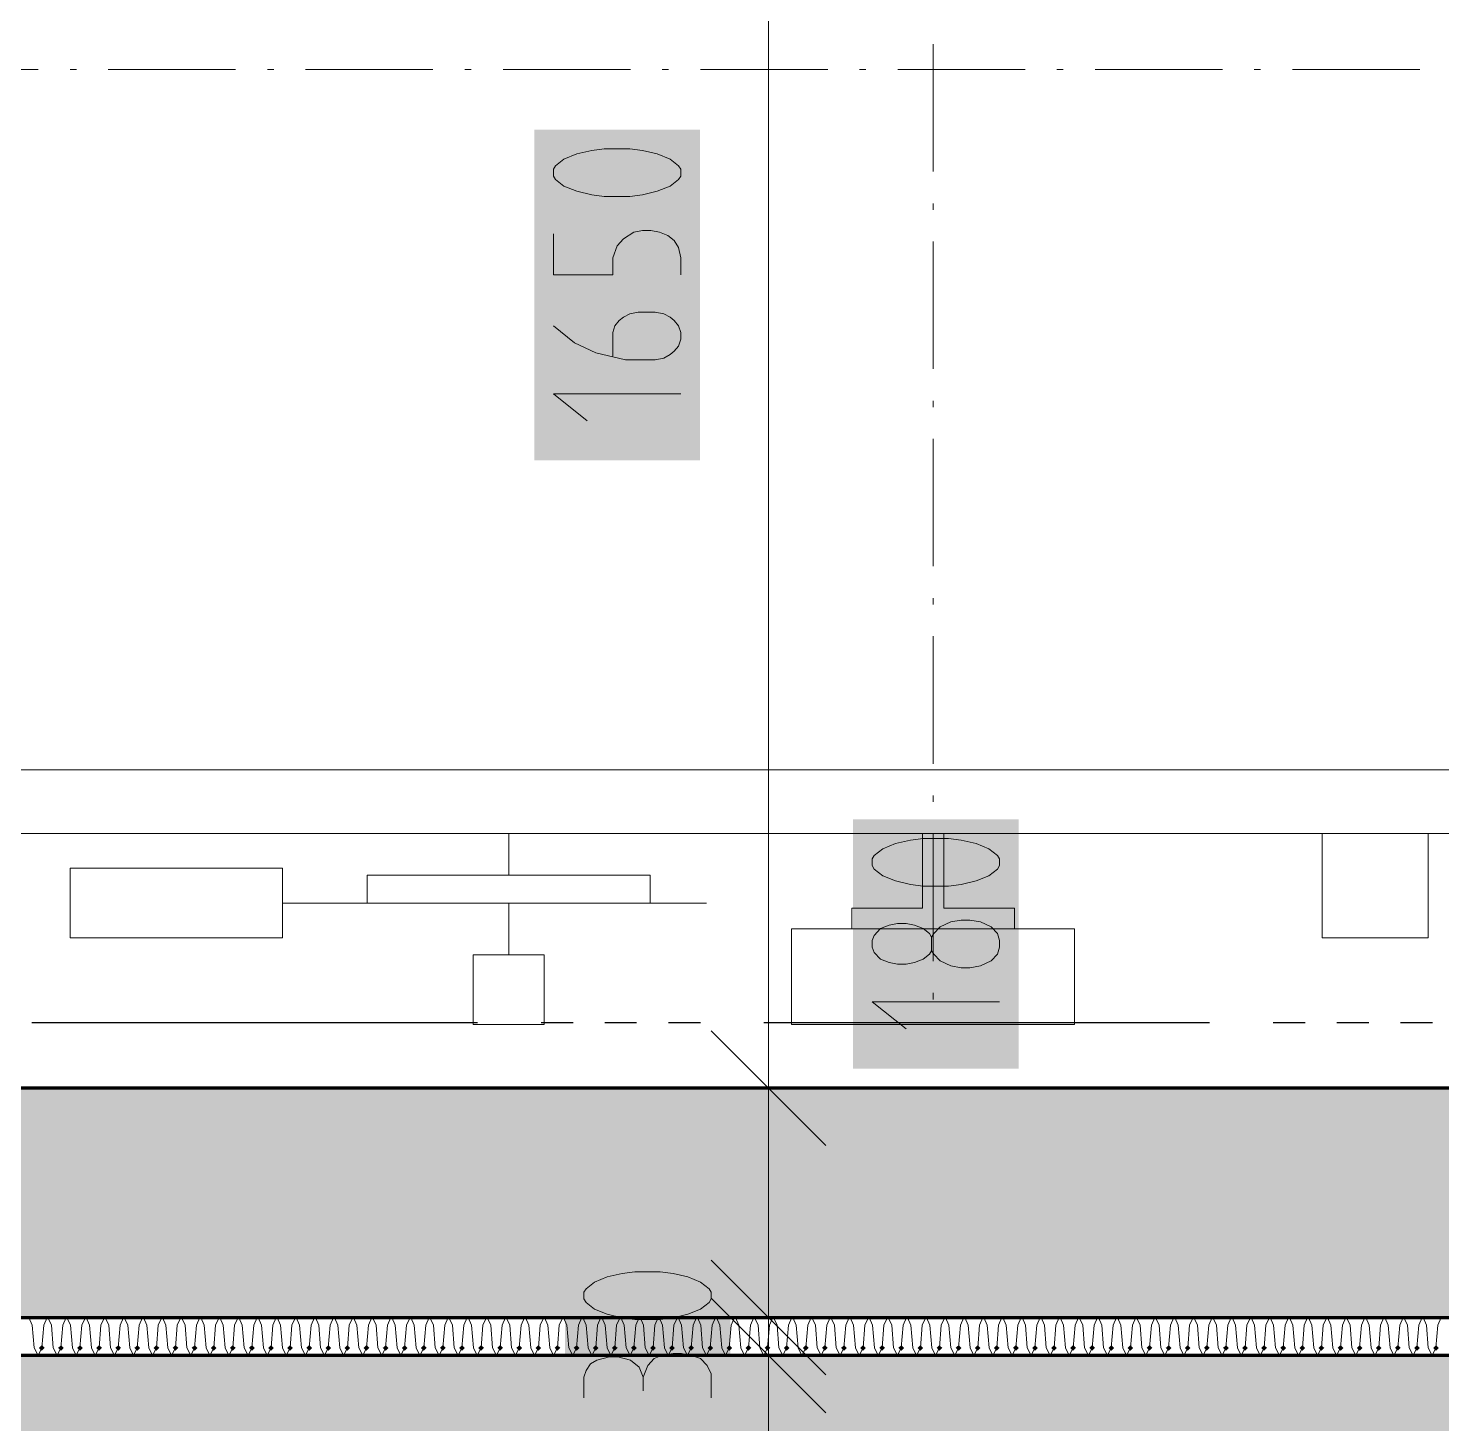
# Model space of a CAD drawing. Header units: millimetres. Extents: x 0 to 594, y 0 to 420.
# Drawn here: x 116.98 to 128.21, y 197.66 to 208.74 of the extents above; entities that cross this region are included whole.
import ezdxf

# ---------------------------------------------------------------- set-up
doc = ezdxf.new("R2010")
doc.units = ezdxf.units.MM
doc.header["$LTSCALE"] = 8
for name, color, linetype in [('PDF_Koty delkove', 7, 'Continuous'), ('PDF_Pozarni useky', 7, 'Continuous'), ('PDF_Steny obvodove nosne', 7, 'Continuous'), ('PDF_Steny sendvic', 7, 'Continuous'), ('PDF_Steny vnitrni', 7, 'Continuous'), ('PDF_Vytah', 7, 'Continuous')]:
    doc.layers.add(name, color=color, linetype=linetype)

msp = doc.modelspace()

# ---------------------------------------------------------------- linework, layer by layer
at = {"layer": 'PDF_Koty delkove', "lineweight": 18}
for points in [[(122.862, 236.01), (122.862, 221.301), (122.862, 221.149), (122.862, 219.127), (122.862, 218.824), (122.862, 217.004), (122.862, 200.323), (122.862, 199.763), (122.862, 198.503), (122.862, 198.2), (122.862, 196.178), (122.862, 192.396), (122.862, 189.556), (122.862, 186.978), (122.862, 183.936), (122.862, 183.782), (122.862, 181.479), (122.862, 178.89), (122.862, 176.731), (122.862, 176.197), (122.862, 173.919), (122.862, 158.52)], [(121.759, 207.78), (121.557, 207.78), (121.457, 207.766), (121.339, 207.739), (121.237, 207.699), (121.17, 207.645), (121.154, 207.618), (121.154, 207.564), (121.17, 207.537), (121.237, 207.483), (121.339, 207.443), (121.457, 207.415), (121.557, 207.402), (121.759, 207.402), (121.86, 207.415), (121.978, 207.443)], [(121.978, 207.443), (122.08, 207.483), (122.147, 207.537), (122.165, 207.564), (122.165, 207.618), (122.147, 207.645), (122.08, 207.699), (121.978, 207.739), (121.86, 207.766), (121.759, 207.78)], [(121.154, 207.105), (121.154, 206.781), (121.625, 206.781), (121.625, 206.916), (121.659, 207.01), (121.71, 207.065), (121.793, 207.118), (121.86, 207.132), (121.928, 207.132), (121.996, 207.118), (122.062, 207.091), (122.113, 207.051), (122.147, 206.997), (122.165, 206.916), (122.165, 206.781)], [(121.625, 206.322), (121.642, 206.376), (121.675, 206.417), (121.71, 206.443), (121.759, 206.47), (121.827, 206.484), (121.961, 206.484), (122.029, 206.47), (122.08, 206.443), (122.113, 206.417), (122.147, 206.376), (122.165, 206.322), (122.165, 206.268), (122.147, 206.214), (122.113, 206.174), (122.08, 206.147), (122.029, 206.119), (121.961, 206.105), (121.726, 206.105), (121.49, 206.16), (121.321, 206.241), (121.154, 206.376)], [(121.625, 206.133), (121.625, 206.322)], [(122.165, 205.836), (121.154, 205.836), (121.422, 205.62)], [(124.156, 201.414), (124.139, 201.388), (124.088, 201.347), (124.021, 201.32), (123.954, 201.307), (123.886, 201.307), (123.819, 201.32), (123.751, 201.347), (123.701, 201.401), (123.685, 201.442), (123.685, 201.495), (123.701, 201.536), (123.751, 201.59), (123.819, 201.617), (123.886, 201.631), (123.954, 201.631), (124.021, 201.617), (124.088, 201.59), (124.139, 201.55), (124.156, 201.523)], [(124.459, 201.657), (124.391, 201.657), (124.308, 201.644), (124.224, 201.604), (124.173, 201.55), (124.156, 201.523), (124.156, 201.414), (124.173, 201.388), (124.224, 201.333), (124.308, 201.293), (124.391, 201.279), (124.459, 201.279), (124.543, 201.293), (124.628, 201.333), (124.679, 201.388), (124.696, 201.442), (124.696, 201.495)], [(124.696, 201.495), (124.679, 201.55), (124.628, 201.604), (124.543, 201.644), (124.459, 201.657)], [(124.696, 201.009), (123.685, 201.009), (123.954, 200.794)], [(123.317, 199.868), (122.407, 200.778)], [(123.62, 200.323), (122.862, 200.323), (122.104, 200.323)], [(123.317, 198.048), (122.407, 198.958)], [(123.317, 197.745), (122.407, 198.655)], [(123.62, 198.503), (122.862, 198.503), (122.104, 198.503)], [(122.373, 198.122), (122.322, 198.176), (122.239, 198.203), (122.171, 198.217), (122.103, 198.217), (122.019, 198.203), (121.952, 198.176), (121.902, 198.122), (121.867, 198.028)], [(123.62, 198.2), (122.862, 198.2), (122.104, 198.2)], [(121.396, 197.866), (121.396, 198.028), (121.413, 198.083), (121.447, 198.136), (121.497, 198.164), (121.598, 198.19), (121.665, 198.19), (121.766, 198.164), (121.834, 198.109), (121.867, 198.028), (121.867, 197.92)], [(122.407, 197.866), (122.407, 198.055), (122.373, 198.122)]]:
    msp.add_lwpolyline(points, dxfattribs=at)
for points in [[(124.29, 202.305), (124.088, 202.305), (123.988, 202.292), (123.87, 202.265), (123.769, 202.224), (123.701, 202.171), (123.685, 202.143), (123.685, 202.09), (123.701, 202.062), (123.769, 202.009), (123.87, 201.968), (123.988, 201.941), (124.088, 201.927), (124.29, 201.927), (124.391, 201.941), (124.51, 201.968), (124.611, 202.009), (124.679, 202.062), (124.696, 202.09), (124.696, 202.143), (124.679, 202.171), (124.611, 202.224), (124.51, 202.265), (124.391, 202.292)], [(122.002, 198.865), (121.8, 198.865), (121.7, 198.851), (121.581, 198.825), (121.48, 198.784), (121.413, 198.731), (121.396, 198.703), (121.396, 198.65), (121.413, 198.622), (121.48, 198.569), (121.581, 198.528), (121.7, 198.501), (121.8, 198.487), (122.002, 198.487), (122.103, 198.501), (122.221, 198.528), (122.322, 198.569), (122.39, 198.622), (122.407, 198.65), (122.407, 198.703), (122.39, 198.731), (122.322, 198.784), (122.221, 198.825), (122.103, 198.851)]]:
    msp.add_lwpolyline(points, close=True, dxfattribs=at)
at = {"layer": 'PDF_Koty delkove', "color": 7, "lineweight": 18, "true_color": 0xffffff, "transparency": 33554559}
for points in [[(122.316, 205.306), (122.316, 207.931), (121.002, 205.306), (121.002, 207.931)], [(124.847, 200.479), (124.847, 202.457), (123.533, 200.479), (123.533, 202.457)], [(122.559, 197.687), (122.559, 199.016), (121.245, 197.687), (121.245, 199.016)]]:
    msp.add_solid(points, dxfattribs=at)
at = {"layer": 'PDF_Pozarni useky', "lineweight": 30}
for points in [[(120.55, 200.842), (117.012, 200.842)], [(121.309, 200.842), (121.056, 200.842)], [(121.814, 200.842), (121.561, 200.842)], [(122.32, 200.842), (122.067, 200.842)], [(126.363, 200.842), (122.825, 200.842)], [(127.122, 200.842), (126.869, 200.842)], [(127.627, 200.842), (127.374, 200.842)], [(128.133, 200.842), (127.88, 200.842)]]:
    msp.add_lwpolyline(points, dxfattribs=at)
at = {"layer": 'PDF_Steny obvodove nosne', "lineweight": 70}
msp.add_lwpolyline([(132.761, 198.2), (110.52, 198.2)], dxfattribs=at)
at = {"layer": 'PDF_Steny obvodove nosne', "color": 9, "lineweight": 9, "true_color": 0xc0c0c0, "transparency": 33554559}
msp.add_solid([(108.498, 196.178), (132.761, 196.178), (108.498, 198.2), (132.761, 198.2)], dxfattribs=at)
at = {"layer": 'PDF_Steny sendvic', "lineweight": 30}
msp.add_lwpolyline([(110.52, 198.402), (110.52, 198.2), (132.761, 198.2), (134.783, 198.2), (134.833, 198.2), (134.833, 198.503), (134.783, 198.503), (112.643, 198.503), (110.823, 198.503), (110.823, 218.824), (112.643, 218.824), (134.783, 218.824), (134.833, 218.824), (134.833, 219.127), (134.783, 219.127), (110.52, 219.127), (110.52, 218.925)], dxfattribs=at)
at = {"layer": 'PDF_Steny sendvic', "lineweight": 9}
for points in [[(117.015, 198.443), (116.988, 198.503)], [(117.03, 198.261), (117.015, 198.443)], [(117.106, 198.443), (117.091, 198.261)], [(117.133, 198.503), (117.106, 198.443)], [(117.106, 198.443), (117.106, 198.443)], [(117.167, 198.443), (117.14, 198.503)], [(117.182, 198.261), (117.167, 198.443)], [(117.258, 198.443), (117.243, 198.261)], [(117.285, 198.503), (117.258, 198.443)], [(117.258, 198.443), (117.258, 198.443)], [(117.319, 198.443), (117.291, 198.503)], [(117.334, 198.261), (117.319, 198.443)], [(117.409, 198.443), (117.394, 198.261)], [(117.437, 198.503), (117.409, 198.443)], [(117.409, 198.443), (117.409, 198.443)], [(117.409, 198.443), (117.409, 198.443)], [(117.47, 198.443), (117.443, 198.503)], [(117.485, 198.261), (117.47, 198.443)], [(117.561, 198.443), (117.546, 198.261)], [(117.588, 198.503), (117.561, 198.443)], [(117.561, 198.443), (117.561, 198.443)], [(117.622, 198.443), (117.595, 198.503)], [(117.637, 198.261), (117.622, 198.443)], [(117.713, 198.443), (117.698, 198.261)], [(117.74, 198.503), (117.713, 198.443)], [(117.713, 198.443), (117.713, 198.443)], [(117.774, 198.443), (117.746, 198.503)], [(117.789, 198.261), (117.774, 198.443)], [(117.864, 198.443), (117.849, 198.261)], [(117.891, 198.503), (117.864, 198.443)], [(117.864, 198.443), (117.864, 198.443)], [(117.925, 198.443), (117.898, 198.503)], [(117.94, 198.261), (117.925, 198.443)], [(118.016, 198.443), (118.001, 198.261)], [(118.043, 198.503), (118.016, 198.443)], [(118.016, 198.443), (118.016, 198.443)], [(118.077, 198.443), (118.049, 198.503)], [(118.092, 198.261), (118.077, 198.443)], [(118.167, 198.443), (118.152, 198.261)], [(118.195, 198.503), (118.167, 198.443)], [(118.167, 198.443), (118.167, 198.443)], [(118.228, 198.443), (118.201, 198.503)], [(118.243, 198.261), (118.228, 198.443)], [(118.319, 198.443), (118.304, 198.261)], [(118.346, 198.503), (118.319, 198.443)], [(118.319, 198.443), (118.319, 198.443)], [(118.38, 198.443), (118.353, 198.503)], [(118.395, 198.261), (118.38, 198.443)], [(118.471, 198.443), (118.456, 198.261)], [(118.498, 198.503), (118.471, 198.443)], [(118.471, 198.443), (118.471, 198.443)], [(118.532, 198.443), (118.504, 198.503)], [(118.547, 198.261), (118.532, 198.443)], [(118.622, 198.443), (118.607, 198.261)], [(118.65, 198.503), (118.622, 198.443)], [(118.622, 198.443), (118.622, 198.443)], [(118.683, 198.443), (118.656, 198.503)], [(118.698, 198.261), (118.683, 198.443)], [(118.774, 198.443), (118.759, 198.261)], [(118.801, 198.503), (118.774, 198.443)], [(118.774, 198.443), (118.774, 198.443)], [(118.835, 198.443), (118.808, 198.503)], [(118.85, 198.261), (118.835, 198.443)], [(118.926, 198.443), (118.911, 198.261)], [(118.953, 198.503), (118.926, 198.443)], [(118.926, 198.443), (118.926, 198.443)], [(118.987, 198.443), (118.959, 198.503)], [(119.002, 198.261), (118.987, 198.443)], [(119.077, 198.443), (119.062, 198.261)], [(119.105, 198.503), (119.077, 198.443)], [(119.077, 198.443), (119.077, 198.443)], [(119.138, 198.443), (119.111, 198.503)], [(119.153, 198.261), (119.138, 198.443)], [(119.229, 198.443), (119.214, 198.261)], [(119.256, 198.503), (119.229, 198.443)], [(119.229, 198.443), (119.229, 198.443)], [(119.29, 198.443), (119.263, 198.503)], [(119.305, 198.261), (119.29, 198.443)], [(119.381, 198.443), (119.366, 198.261)], [(119.408, 198.503), (119.381, 198.443)], [(119.381, 198.443), (119.381, 198.443)], [(119.442, 198.443), (119.414, 198.503)], [(119.457, 198.261), (119.442, 198.443)], [(119.532, 198.443), (119.517, 198.261)], [(119.56, 198.503), (119.532, 198.443)], [(119.532, 198.443), (119.532, 198.443)], [(119.593, 198.443), (119.566, 198.503)], [(119.608, 198.261), (119.593, 198.443)], [(119.684, 198.443), (119.669, 198.261)], [(119.711, 198.503), (119.684, 198.443)], [(119.684, 198.443), (119.684, 198.443)], [(119.745, 198.443), (119.718, 198.503)], [(119.76, 198.261), (119.745, 198.443)], [(119.836, 198.443), (119.821, 198.261)], [(119.863, 198.503), (119.836, 198.443)], [(119.836, 198.443), (119.836, 198.443)], [(119.897, 198.443), (119.869, 198.503)], [(119.912, 198.261), (119.897, 198.443)], [(119.987, 198.443), (119.972, 198.261)], [(120.015, 198.503), (119.987, 198.443)], [(119.987, 198.443), (119.987, 198.443)], [(120.048, 198.443), (120.021, 198.503)], [(120.063, 198.261), (120.048, 198.443)], [(120.139, 198.443), (120.124, 198.261)], [(120.166, 198.503), (120.139, 198.443)], [(120.139, 198.443), (120.139, 198.443)], [(120.2, 198.443), (120.173, 198.503)], [(120.215, 198.261), (120.2, 198.443)], [(120.29, 198.443), (120.275, 198.261)], [(120.318, 198.503), (120.29, 198.443)], [(120.29, 198.443), (120.29, 198.443)], [(120.351, 198.443), (120.324, 198.503)], [(120.366, 198.261), (120.351, 198.443)], [(120.442, 198.443), (120.427, 198.261)], [(120.469, 198.503), (120.442, 198.443)], [(120.442, 198.443), (120.442, 198.443)], [(120.503, 198.443), (120.476, 198.503)], [(120.518, 198.261), (120.503, 198.443)], [(120.594, 198.443), (120.579, 198.261)], [(120.621, 198.503), (120.594, 198.443)], [(120.594, 198.443), (120.594, 198.443)], [(120.655, 198.443), (120.627, 198.503)], [(120.67, 198.261), (120.655, 198.443)], [(120.745, 198.443), (120.73, 198.261)], [(120.773, 198.503), (120.745, 198.443)], [(120.745, 198.443), (120.745, 198.443)], [(120.806, 198.443), (120.779, 198.503)], [(120.821, 198.261), (120.806, 198.443)], [(120.897, 198.443), (120.882, 198.261)], [(120.924, 198.503), (120.897, 198.443)], [(120.897, 198.443), (120.897, 198.443)], [(120.958, 198.443), (120.931, 198.503)], [(120.973, 198.261), (120.958, 198.443)], [(121.049, 198.443), (121.034, 198.261)], [(121.076, 198.503), (121.049, 198.443)], [(121.049, 198.443), (121.049, 198.443)], [(121.11, 198.443), (121.082, 198.503)], [(121.125, 198.261), (121.11, 198.443)], [(121.2, 198.443), (121.185, 198.261)], [(121.228, 198.503), (121.2, 198.443)], [(121.2, 198.443), (121.2, 198.443)], [(121.261, 198.443), (121.234, 198.503)], [(121.276, 198.261), (121.261, 198.443)], [(121.352, 198.443), (121.337, 198.261)], [(121.379, 198.503), (121.352, 198.443)], [(121.352, 198.443), (121.352, 198.443)], [(121.413, 198.443), (121.386, 198.503)], [(121.428, 198.261), (121.413, 198.443)], [(121.504, 198.443), (121.489, 198.261)], [(121.531, 198.503), (121.504, 198.443)], [(121.504, 198.443), (121.504, 198.443)], [(121.565, 198.443), (121.537, 198.503)], [(121.58, 198.261), (121.565, 198.443)], [(121.655, 198.443), (121.64, 198.261)], [(121.683, 198.503), (121.655, 198.443)], [(121.655, 198.443), (121.655, 198.443)], [(121.716, 198.443), (121.689, 198.503)], [(121.731, 198.261), (121.716, 198.443)], [(121.807, 198.443), (121.792, 198.261)], [(121.834, 198.503), (121.807, 198.443)], [(121.807, 198.443), (121.807, 198.443)], [(121.868, 198.443), (121.841, 198.503)], [(121.883, 198.261), (121.868, 198.443)], [(121.959, 198.443), (121.944, 198.261)], [(121.986, 198.503), (121.959, 198.443)], [(121.959, 198.443), (121.959, 198.443)], [(122.02, 198.443), (121.992, 198.503)], [(122.035, 198.261), (122.02, 198.443)], [(122.11, 198.443), (122.095, 198.261)], [(122.138, 198.503), (122.11, 198.443)], [(122.11, 198.443), (122.11, 198.443)], [(122.171, 198.443), (122.144, 198.503)], [(122.186, 198.261), (122.171, 198.443)], [(122.262, 198.443), (122.247, 198.261)], [(122.289, 198.503), (122.262, 198.443)], [(122.262, 198.443), (122.262, 198.443)], [(122.323, 198.443), (122.296, 198.503)], [(122.338, 198.261), (122.323, 198.443)], [(122.414, 198.443), (122.399, 198.261)], [(122.441, 198.503), (122.414, 198.443)], [(122.414, 198.443), (122.414, 198.443)], [(122.474, 198.443), (122.447, 198.503)], [(122.49, 198.261), (122.474, 198.443)], [(122.565, 198.443), (122.55, 198.261)], [(122.592, 198.503), (122.565, 198.443)], [(122.565, 198.443), (122.565, 198.443)], [(122.626, 198.443), (122.599, 198.503)], [(122.626, 198.443), (122.641, 198.261), (122.671, 198.2)], [(122.717, 198.443), (122.702, 198.261)], [(122.744, 198.503), (122.717, 198.443)], [(122.717, 198.443), (122.717, 198.443)], [(122.778, 198.443), (122.75, 198.503)], [(122.793, 198.261), (122.778, 198.443)], [(122.868, 198.443), (122.853, 198.261)], [(122.896, 198.503), (122.868, 198.443)], [(122.868, 198.443), (122.868, 198.443)], [(122.929, 198.443), (122.902, 198.503)], [(122.944, 198.261), (122.929, 198.443)], [(123.02, 198.443), (123.005, 198.261)], [(123.047, 198.503), (123.02, 198.443)], [(123.02, 198.443), (123.02, 198.443)], [(123.081, 198.443), (123.054, 198.503)], [(123.096, 198.261), (123.081, 198.443)], [(123.172, 198.443), (123.157, 198.261)], [(123.199, 198.503), (123.172, 198.443)], [(123.172, 198.443), (123.172, 198.443)], [(123.233, 198.443), (123.205, 198.503)], [(123.248, 198.261), (123.233, 198.443)], [(123.323, 198.443), (123.308, 198.261)], [(123.351, 198.503), (123.323, 198.443)], [(123.323, 198.443), (123.323, 198.443)], [(123.384, 198.443), (123.357, 198.503)], [(123.384, 198.443), (123.399, 198.261), (123.43, 198.2)], [(123.475, 198.443), (123.46, 198.261)], [(123.502, 198.503), (123.475, 198.443)], [(123.475, 198.443), (123.475, 198.443)], [(123.536, 198.443), (123.509, 198.503)], [(123.551, 198.261), (123.536, 198.443)], [(123.627, 198.443), (123.612, 198.261)], [(123.654, 198.503), (123.627, 198.443)], [(123.627, 198.443), (123.627, 198.443)], [(123.688, 198.443), (123.66, 198.503)], [(123.703, 198.261), (123.688, 198.443)], [(123.778, 198.443), (123.763, 198.261)], [(123.806, 198.503), (123.778, 198.443)], [(123.778, 198.443), (123.778, 198.443)], [(123.839, 198.443), (123.812, 198.503)], [(123.854, 198.261), (123.839, 198.443)], [(123.93, 198.443), (123.915, 198.261)], [(123.957, 198.503), (123.93, 198.443)], [(123.93, 198.443), (123.93, 198.443)], [(123.991, 198.443), (123.964, 198.503)], [(124.006, 198.261), (123.991, 198.443)], [(124.082, 198.443), (124.067, 198.261)], [(124.109, 198.503), (124.082, 198.443)], [(124.082, 198.443), (124.082, 198.443)], [(124.143, 198.443), (124.115, 198.503)], [(124.158, 198.261), (124.143, 198.443)], [(124.233, 198.443), (124.218, 198.261)], [(124.261, 198.503), (124.233, 198.443)], [(124.233, 198.443), (124.233, 198.443)], [(124.294, 198.443), (124.267, 198.503)], [(124.309, 198.261), (124.294, 198.443)], [(124.385, 198.443), (124.37, 198.261)], [(124.412, 198.503), (124.385, 198.443)], [(124.385, 198.443), (124.385, 198.443)], [(124.446, 198.443), (124.419, 198.503)], [(124.446, 198.443), (124.461, 198.261), (124.491, 198.2)], [(124.537, 198.443), (124.522, 198.261)], [(124.564, 198.503), (124.537, 198.443)], [(124.537, 198.443), (124.537, 198.443)], [(124.598, 198.443), (124.57, 198.503)], [(124.598, 198.443), (124.613, 198.261), (124.643, 198.2)], [(124.688, 198.443), (124.673, 198.261)], [(124.715, 198.503), (124.688, 198.443)], [(124.688, 198.443), (124.688, 198.443)], [(124.749, 198.443), (124.722, 198.503)], [(124.749, 198.443), (124.764, 198.261), (124.795, 198.2)], [(124.84, 198.443), (124.825, 198.261)], [(124.867, 198.503), (124.84, 198.443)], [(124.84, 198.443), (124.84, 198.443)], [(124.84, 198.443), (124.84, 198.443)], [(124.901, 198.443), (124.874, 198.503)], [(124.916, 198.261), (124.901, 198.443)], [(124.992, 198.443), (124.976, 198.261)], [(125.019, 198.503), (124.992, 198.443)], [(124.992, 198.443), (124.992, 198.443)], [(125.052, 198.443), (125.025, 198.503)], [(125.067, 198.261), (125.052, 198.443)], [(125.143, 198.443), (125.128, 198.261)], [(125.17, 198.503), (125.143, 198.443)], [(125.143, 198.443), (125.143, 198.443)], [(125.204, 198.443), (125.177, 198.503)], [(125.219, 198.261), (125.204, 198.443)], [(125.295, 198.443), (125.28, 198.261)], [(125.322, 198.503), (125.295, 198.443)], [(125.295, 198.443), (125.295, 198.443)], [(125.356, 198.443), (125.328, 198.503)], [(125.371, 198.261), (125.356, 198.443)], [(125.446, 198.443), (125.431, 198.261)], [(125.474, 198.503), (125.446, 198.443)], [(125.446, 198.443), (125.446, 198.443)], [(125.507, 198.443), (125.48, 198.503)], [(125.522, 198.261), (125.507, 198.443)], [(125.598, 198.443), (125.583, 198.261)], [(125.625, 198.503), (125.598, 198.443)], [(125.598, 198.443), (125.598, 198.443)], [(125.659, 198.443), (125.632, 198.503)], [(125.674, 198.261), (125.659, 198.443)], [(125.75, 198.443), (125.735, 198.261)], [(125.777, 198.503), (125.75, 198.443)], [(125.75, 198.443), (125.75, 198.443)], [(125.811, 198.443), (125.783, 198.503)], [(125.826, 198.261), (125.811, 198.443)], [(125.901, 198.443), (125.886, 198.261)], [(125.929, 198.503), (125.901, 198.443)], [(125.901, 198.443), (125.901, 198.443)], [(125.962, 198.443), (125.935, 198.503)], [(125.977, 198.261), (125.962, 198.443)], [(126.053, 198.443), (126.038, 198.261)], [(126.08, 198.503), (126.053, 198.443)], [(126.053, 198.443), (126.053, 198.443)], [(126.114, 198.443), (126.087, 198.503)], [(126.114, 198.443), (126.129, 198.261), (126.159, 198.2)], [(126.205, 198.443), (126.19, 198.261)], [(126.232, 198.503), (126.205, 198.443)], [(126.205, 198.443), (126.205, 198.443)], [(126.266, 198.443), (126.238, 198.503)], [(126.266, 198.443), (126.281, 198.261), (126.311, 198.2)], [(126.356, 198.443), (126.341, 198.261)], [(126.384, 198.503), (126.356, 198.443)], [(126.356, 198.443), (126.356, 198.443)], [(126.417, 198.443), (126.39, 198.503)], [(126.432, 198.261), (126.417, 198.443)], [(126.508, 198.443), (126.493, 198.261)], [(126.535, 198.503), (126.508, 198.443)], [(126.508, 198.443), (126.508, 198.443)], [(126.569, 198.443), (126.542, 198.503)], [(126.584, 198.261), (126.569, 198.443)], [(126.66, 198.443), (126.645, 198.261)], [(126.687, 198.503), (126.66, 198.443)], [(126.66, 198.443), (126.66, 198.443)], [(126.721, 198.443), (126.693, 198.503)], [(126.736, 198.261), (126.721, 198.443)], [(126.811, 198.443), (126.796, 198.261)], [(126.839, 198.503), (126.811, 198.443)], [(126.811, 198.443), (126.811, 198.443)], [(126.872, 198.443), (126.845, 198.503)], [(126.887, 198.261), (126.872, 198.443)], [(126.963, 198.443), (126.948, 198.261)], [(126.99, 198.503), (126.963, 198.443)], [(126.963, 198.443), (126.963, 198.443)], [(127.024, 198.443), (126.997, 198.503)], [(127.039, 198.261), (127.024, 198.443)], [(127.115, 198.443), (127.1, 198.261)], [(127.142, 198.503), (127.115, 198.443)], [(127.115, 198.443), (127.115, 198.443)], [(127.175, 198.443), (127.148, 198.503)], [(127.191, 198.261), (127.175, 198.443)], [(127.266, 198.443), (127.251, 198.261)], [(127.293, 198.503), (127.266, 198.443)], [(127.266, 198.443), (127.266, 198.443)], [(127.327, 198.443), (127.3, 198.503)], [(127.327, 198.443), (127.342, 198.261), (127.372, 198.2)], [(127.418, 198.443), (127.403, 198.261)], [(127.445, 198.503), (127.418, 198.443)], [(127.418, 198.443), (127.418, 198.443)], [(127.479, 198.443), (127.451, 198.503)], [(127.494, 198.261), (127.479, 198.443)], [(127.569, 198.443), (127.554, 198.261)], [(127.597, 198.503), (127.569, 198.443)], [(127.569, 198.443), (127.569, 198.443)], [(127.63, 198.443), (127.603, 198.503)], [(127.63, 198.443), (127.645, 198.261), (127.676, 198.2)], [(127.721, 198.443), (127.706, 198.261)], [(127.748, 198.503), (127.721, 198.443)], [(127.721, 198.443), (127.721, 198.443)], [(127.782, 198.443), (127.755, 198.503)], [(127.782, 198.443), (127.797, 198.261), (127.827, 198.2)], [(127.873, 198.443), (127.858, 198.261)], [(127.9, 198.503), (127.873, 198.443)], [(127.873, 198.443), (127.873, 198.443)], [(127.934, 198.443), (127.906, 198.503)], [(127.949, 198.261), (127.934, 198.443)], [(128.024, 198.443), (128.009, 198.261)], [(128.052, 198.503), (128.024, 198.443)], [(128.024, 198.443), (128.024, 198.443)], [(128.085, 198.443), (128.058, 198.503)], [(128.085, 198.443), (128.1, 198.261), (128.131, 198.2)], [(128.176, 198.443), (128.161, 198.261)], [(128.203, 198.503), (128.176, 198.443)], [(128.176, 198.443), (128.176, 198.443)], [(117.03, 198.261), (117.061, 198.2)], [(117.061, 198.2), (117.091, 198.261)], [(117.182, 198.261), (117.212, 198.2)], [(117.212, 198.2), (117.243, 198.261)], [(117.334, 198.261), (117.364, 198.2)], [(117.364, 198.2), (117.394, 198.261)], [(117.485, 198.261), (117.516, 198.2)], [(117.516, 198.2), (117.546, 198.261)], [(117.637, 198.261), (117.667, 198.2)], [(117.667, 198.2), (117.698, 198.261)], [(117.789, 198.261), (117.819, 198.2)], [(117.819, 198.2), (117.849, 198.261)], [(117.94, 198.261), (117.97, 198.2)], [(117.97, 198.2), (118.001, 198.261)], [(117.97, 198.2), (117.97, 198.2)], [(118.092, 198.261), (118.122, 198.2)], [(118.122, 198.2), (118.152, 198.261)], [(118.243, 198.261), (118.274, 198.2)], [(118.274, 198.2), (118.304, 198.261)], [(118.274, 198.2), (118.274, 198.2)], [(118.395, 198.261), (118.425, 198.2)], [(118.425, 198.2), (118.456, 198.261)], [(118.547, 198.261), (118.577, 198.2)], [(118.577, 198.2), (118.607, 198.261)], [(118.698, 198.261), (118.729, 198.2)], [(118.729, 198.2), (118.759, 198.261)], [(118.85, 198.261), (118.88, 198.2)], [(118.88, 198.2), (118.911, 198.261)], [(119.002, 198.261), (119.032, 198.2)], [(119.032, 198.2), (119.062, 198.261)], [(119.153, 198.261), (119.184, 198.2)], [(119.184, 198.2), (119.214, 198.261)], [(119.305, 198.261), (119.335, 198.2)], [(119.335, 198.2), (119.366, 198.261)], [(119.457, 198.261), (119.487, 198.2)], [(119.487, 198.2), (119.517, 198.261)], [(119.608, 198.261), (119.639, 198.2)], [(119.639, 198.2), (119.669, 198.261)], [(119.76, 198.261), (119.79, 198.2)], [(119.79, 198.2), (119.821, 198.261)], [(119.912, 198.261), (119.942, 198.2)], [(119.942, 198.2), (119.972, 198.261)], [(120.063, 198.261), (120.093, 198.2)], [(120.093, 198.2), (120.124, 198.261)], [(120.215, 198.261), (120.245, 198.2)], [(120.245, 198.2), (120.275, 198.261)], [(120.366, 198.261), (120.397, 198.2)], [(120.397, 198.2), (120.427, 198.261)], [(120.518, 198.261), (120.548, 198.2)], [(120.548, 198.2), (120.579, 198.261)], [(120.67, 198.261), (120.7, 198.2)], [(120.7, 198.2), (120.73, 198.261)], [(120.821, 198.261), (120.852, 198.2)], [(120.852, 198.2), (120.882, 198.261)], [(120.973, 198.261), (121.003, 198.2)], [(121.003, 198.2), (121.034, 198.261)], [(121.125, 198.261), (121.155, 198.2)], [(121.155, 198.2), (121.185, 198.261)], [(121.276, 198.261), (121.307, 198.2)], [(121.307, 198.2), (121.337, 198.261)], [(121.428, 198.261), (121.458, 198.2)], [(121.458, 198.2), (121.489, 198.261)], [(121.58, 198.261), (121.61, 198.2)], [(121.61, 198.2), (121.64, 198.261)], [(121.731, 198.261), (121.762, 198.2)], [(121.762, 198.2), (121.792, 198.261)], [(121.762, 198.2), (121.762, 198.2)], [(121.883, 198.261), (121.913, 198.2)], [(121.913, 198.2), (121.944, 198.261)], [(122.035, 198.261), (122.065, 198.2)], [(122.065, 198.2), (122.095, 198.261)], [(122.065, 198.2), (122.065, 198.2)], [(122.186, 198.261), (122.217, 198.2)], [(122.217, 198.2), (122.247, 198.261)], [(122.338, 198.261), (122.368, 198.2)], [(122.368, 198.2), (122.399, 198.261)], [(122.49, 198.261), (122.52, 198.2)], [(122.52, 198.2), (122.55, 198.261)], [(122.671, 198.2), (122.702, 198.261)], [(122.793, 198.261), (122.823, 198.2)], [(122.823, 198.2), (122.853, 198.261)], [(122.944, 198.261), (122.975, 198.2)], [(122.975, 198.2), (123.005, 198.261)], [(123.096, 198.261), (123.126, 198.2)], [(123.126, 198.2), (123.157, 198.261)], [(123.248, 198.261), (123.278, 198.2)], [(123.278, 198.2), (123.308, 198.261)], [(123.43, 198.2), (123.46, 198.261)], [(123.551, 198.261), (123.581, 198.2)], [(123.581, 198.2), (123.612, 198.261)], [(123.703, 198.261), (123.733, 198.2)], [(123.733, 198.2), (123.763, 198.261)], [(123.854, 198.261), (123.885, 198.2)], [(123.885, 198.2), (123.915, 198.261)], [(124.006, 198.261), (124.036, 198.2)], [(124.036, 198.2), (124.067, 198.261)], [(124.158, 198.261), (124.188, 198.2)], [(124.188, 198.2), (124.218, 198.261)], [(124.309, 198.261), (124.34, 198.2)], [(124.34, 198.2), (124.37, 198.261)], [(124.491, 198.2), (124.522, 198.261)], [(124.643, 198.2), (124.673, 198.261)], [(124.795, 198.2), (124.825, 198.261)], [(124.916, 198.261), (124.946, 198.2)], [(124.946, 198.2), (124.976, 198.261)], [(125.067, 198.261), (125.098, 198.2)], [(125.098, 198.2), (125.128, 198.261)], [(125.219, 198.261), (125.249, 198.2)], [(125.249, 198.2), (125.28, 198.261)], [(125.371, 198.261), (125.401, 198.2)], [(125.401, 198.2), (125.431, 198.261)], [(125.522, 198.261), (125.553, 198.2)], [(125.553, 198.2), (125.583, 198.261)], [(125.674, 198.261), (125.704, 198.2)], [(125.704, 198.2), (125.735, 198.261)], [(125.826, 198.261), (125.856, 198.2)], [(125.856, 198.2), (125.886, 198.261)], [(125.977, 198.261), (126.008, 198.2)], [(126.008, 198.2), (126.038, 198.261)], [(126.159, 198.2), (126.19, 198.261)], [(126.311, 198.2), (126.341, 198.261)], [(126.432, 198.261), (126.463, 198.2)], [(126.463, 198.2), (126.493, 198.261)], [(126.584, 198.261), (126.614, 198.2)], [(126.614, 198.2), (126.645, 198.261)], [(126.736, 198.261), (126.766, 198.2)], [(126.766, 198.2), (126.796, 198.261)], [(126.887, 198.261), (126.918, 198.2)], [(126.918, 198.2), (126.948, 198.261)], [(127.039, 198.261), (127.069, 198.2)], [(127.069, 198.2), (127.1, 198.261)], [(127.191, 198.261), (127.221, 198.2)], [(127.221, 198.2), (127.251, 198.261)], [(127.372, 198.2), (127.403, 198.261)], [(127.494, 198.261), (127.524, 198.2)], [(127.524, 198.2), (127.554, 198.261)], [(127.676, 198.2), (127.706, 198.261)], [(127.827, 198.2), (127.858, 198.261)], [(127.949, 198.261), (127.979, 198.2)], [(127.979, 198.2), (128.009, 198.261)], [(128.131, 198.2), (128.161, 198.261)]]:
    msp.add_lwpolyline(points, dxfattribs=at)
at = {"layer": 'PDF_Steny sendvic', "lineweight": 9, "transparency": 33554559}
for points in [[(117.091, 198.238), (117.068, 198.261), (117.114, 198.261), (117.091, 198.283)], [(117.243, 198.238), (117.22, 198.261), (117.265, 198.261), (117.243, 198.283)], [(117.394, 198.238), (117.371, 198.261), (117.417, 198.261), (117.394, 198.283)], [(117.546, 198.238), (117.523, 198.261), (117.569, 198.261), (117.546, 198.283)], [(117.698, 198.238), (117.675, 198.261), (117.72, 198.261), (117.698, 198.283)], [(117.849, 198.238), (117.826, 198.261), (117.872, 198.261), (117.849, 198.283)], [(118.001, 198.238), (117.978, 198.261), (118.024, 198.261), (118.001, 198.283)], [(118.152, 198.238), (118.13, 198.261), (118.175, 198.261), (118.152, 198.283)], [(118.304, 198.238), (118.281, 198.261), (118.327, 198.261), (118.304, 198.283)], [(118.456, 198.238), (118.433, 198.261), (118.478, 198.261), (118.456, 198.283)], [(118.607, 198.238), (118.585, 198.261), (118.63, 198.261), (118.607, 198.283)], [(118.759, 198.238), (118.736, 198.261), (118.782, 198.261), (118.759, 198.283)], [(118.911, 198.238), (118.888, 198.261), (118.933, 198.261), (118.911, 198.283)], [(119.062, 198.238), (119.04, 198.261), (119.085, 198.261), (119.062, 198.283)], [(119.214, 198.238), (119.191, 198.261), (119.237, 198.261), (119.214, 198.283)], [(119.366, 198.238), (119.343, 198.261), (119.388, 198.261), (119.366, 198.283)], [(119.517, 198.238), (119.495, 198.261), (119.54, 198.261), (119.517, 198.283)], [(119.669, 198.238), (119.646, 198.261), (119.692, 198.261), (119.669, 198.283)], [(119.821, 198.238), (119.798, 198.261), (119.843, 198.261), (119.821, 198.283)], [(119.972, 198.238), (119.949, 198.261), (119.995, 198.261), (119.972, 198.283)], [(120.124, 198.238), (120.101, 198.261), (120.147, 198.261), (120.124, 198.283)], [(120.275, 198.238), (120.253, 198.261), (120.298, 198.261), (120.275, 198.283)], [(120.427, 198.238), (120.404, 198.261), (120.45, 198.261), (120.427, 198.283)], [(120.579, 198.238), (120.556, 198.261), (120.602, 198.261), (120.579, 198.283)], [(120.73, 198.238), (120.708, 198.261), (120.753, 198.261), (120.73, 198.283)], [(120.882, 198.238), (120.859, 198.261), (120.905, 198.261), (120.882, 198.283)], [(121.034, 198.238), (121.011, 198.261), (121.056, 198.261), (121.034, 198.283)], [(121.185, 198.238), (121.163, 198.261), (121.208, 198.261), (121.185, 198.283)], [(121.337, 198.238), (121.314, 198.261), (121.36, 198.261), (121.337, 198.283)], [(121.489, 198.238), (121.466, 198.261), (121.511, 198.261), (121.489, 198.283)], [(121.64, 198.238), (121.618, 198.261), (121.663, 198.261), (121.64, 198.283)], [(121.792, 198.238), (121.769, 198.261), (121.815, 198.261), (121.792, 198.283)], [(121.944, 198.238), (121.921, 198.261), (121.966, 198.261), (121.944, 198.283)], [(122.095, 198.238), (122.072, 198.261), (122.118, 198.261), (122.095, 198.283)], [(122.247, 198.238), (122.224, 198.261), (122.27, 198.261), (122.247, 198.283)], [(122.399, 198.238), (122.376, 198.261), (122.421, 198.261), (122.399, 198.283)], [(122.55, 198.238), (122.527, 198.261), (122.573, 198.261), (122.55, 198.283)], [(122.702, 198.238), (122.679, 198.261), (122.725, 198.261), (122.702, 198.283)], [(122.853, 198.238), (122.831, 198.261), (122.876, 198.261), (122.853, 198.283)], [(123.005, 198.238), (122.982, 198.261), (123.028, 198.261), (123.005, 198.283)], [(123.157, 198.238), (123.134, 198.261), (123.18, 198.261), (123.157, 198.283)], [(123.308, 198.238), (123.286, 198.261), (123.331, 198.261), (123.308, 198.283)], [(123.46, 198.238), (123.437, 198.261), (123.483, 198.261), (123.46, 198.283)], [(123.612, 198.238), (123.589, 198.261), (123.634, 198.261), (123.612, 198.283)], [(123.763, 198.238), (123.741, 198.261), (123.786, 198.261), (123.763, 198.283)], [(123.915, 198.238), (123.892, 198.261), (123.938, 198.261), (123.915, 198.283)], [(124.067, 198.238), (124.044, 198.261), (124.089, 198.261), (124.067, 198.283)], [(124.218, 198.238), (124.196, 198.261), (124.241, 198.261), (124.218, 198.283)], [(124.37, 198.238), (124.347, 198.261), (124.393, 198.261), (124.37, 198.283)], [(124.522, 198.238), (124.499, 198.261), (124.544, 198.261), (124.522, 198.283)], [(124.673, 198.238), (124.65, 198.261), (124.696, 198.261), (124.673, 198.283)], [(124.825, 198.238), (124.802, 198.261), (124.848, 198.261), (124.825, 198.283)], [(124.976, 198.238), (124.954, 198.261), (124.999, 198.261), (124.976, 198.283)], [(125.128, 198.238), (125.105, 198.261), (125.151, 198.261), (125.128, 198.283)], [(125.28, 198.238), (125.257, 198.261), (125.303, 198.261), (125.28, 198.283)], [(125.431, 198.238), (125.409, 198.261), (125.454, 198.261), (125.431, 198.283)], [(125.583, 198.238), (125.56, 198.261), (125.606, 198.261), (125.583, 198.283)], [(125.735, 198.238), (125.712, 198.261), (125.757, 198.261), (125.735, 198.283)], [(125.886, 198.238), (125.864, 198.261), (125.909, 198.261), (125.886, 198.283)], [(126.038, 198.238), (126.015, 198.261), (126.061, 198.261), (126.038, 198.283)], [(126.19, 198.238), (126.167, 198.261), (126.212, 198.261), (126.19, 198.283)], [(126.341, 198.238), (126.319, 198.261), (126.364, 198.261), (126.341, 198.283)], [(126.493, 198.238), (126.47, 198.261), (126.516, 198.261), (126.493, 198.283)], [(126.645, 198.238), (126.622, 198.261), (126.667, 198.261), (126.645, 198.283)], [(126.796, 198.238), (126.773, 198.261), (126.819, 198.261), (126.796, 198.283)], [(126.948, 198.238), (126.925, 198.261), (126.971, 198.261), (126.948, 198.283)], [(127.1, 198.238), (127.077, 198.261), (127.122, 198.261), (127.1, 198.283)], [(127.251, 198.238), (127.228, 198.261), (127.274, 198.261), (127.251, 198.283)], [(127.403, 198.238), (127.38, 198.261), (127.426, 198.261), (127.403, 198.283)], [(127.554, 198.238), (127.532, 198.261), (127.577, 198.261), (127.554, 198.283)], [(127.706, 198.238), (127.683, 198.261), (127.729, 198.261), (127.706, 198.283)], [(127.858, 198.238), (127.835, 198.261), (127.88, 198.261), (127.858, 198.283)], [(128.009, 198.238), (127.987, 198.261), (128.032, 198.261), (128.009, 198.283)], [(128.161, 198.238), (128.138, 198.261), (128.184, 198.261), (128.161, 198.283)]]:
    msp.add_solid(points, dxfattribs=at)
at = {"layer": 'PDF_Steny vnitrni', "lineweight": 70}
for points in [[(134.783, 217.004), (134.783, 218.824), (112.643, 218.824), (110.823, 218.824), (110.823, 198.503), (112.643, 198.503), (134.783, 198.503), (134.783, 200.323)], [(132.963, 200.323), (112.643, 200.323), (112.643, 217.004)]]:
    msp.add_lwpolyline(points, dxfattribs=at)
at = {"layer": 'PDF_Steny vnitrni', "color": 9, "lineweight": 9, "true_color": 0xc0c0c0, "transparency": 33554559}
msp.add_solid([(112.643, 198.503), (134.783, 198.503), (112.643, 200.323), (134.783, 200.323)], dxfattribs=at)
at = {"layer": 'PDF_Vytah', "lineweight": 9}
for points in [[(124.168, 207.6), (124.168, 208.611)], [(117.063, 208.411), (116.052, 208.411)], [(117.366, 208.411), (117.315, 208.411)], [(118.63, 208.411), (117.619, 208.411)], [(118.933, 208.411), (118.882, 208.411)], [(120.197, 208.411), (119.186, 208.411)], [(120.5, 208.411), (120.449, 208.411)], [(121.764, 208.411), (120.753, 208.411)], [(122.067, 208.411), (122.016, 208.411)], [(123.331, 208.411), (122.32, 208.411)], [(123.634, 208.411), (123.583, 208.411)], [(124.898, 208.411), (123.887, 208.411)], [(125.201, 208.411), (125.15, 208.411)], [(126.465, 208.411), (125.454, 208.411)], [(126.768, 208.411), (126.717, 208.411)], [(128.032, 208.411), (127.021, 208.411)], [(124.168, 207.296), (124.168, 207.347)], [(124.168, 206.033), (124.168, 207.044)], [(124.168, 205.729), (124.168, 205.78)], [(124.168, 204.466), (124.168, 205.477)], [(130.739, 204.367), (130.739, 202.345), (115.575, 202.345)], [(131.902, 204.367), (130.739, 204.367), (130.234, 204.367), (130.234, 202.851), (116.08, 202.851)], [(124.168, 204.162), (124.168, 204.213)], [(124.168, 202.899), (124.168, 203.91)], [(124.168, 202.595), (124.168, 202.646)], [(120.798, 202.013), (120.798, 202.345)], [(120.798, 202.013), (120.798, 202.345)], [(124.168, 201.332), (124.168, 202.343)], [(117.316, 202.069), (117.316, 201.516), (119.001, 201.516), (119.001, 202.069)], [(119.001, 202.069), (117.316, 202.069)], [(119.675, 201.792), (119.675, 202.013), (121.921, 202.013), (121.921, 201.792)], [(119.675, 201.792), (119.675, 202.013), (121.921, 202.013), (121.921, 201.792)], [(120.798, 201.381), (120.798, 201.792)], [(120.798, 201.381), (120.798, 201.792)], [(124.168, 201.028), (124.168, 201.079)], [(124.168, 200.829), (124.168, 200.829)]]:
    msp.add_lwpolyline(points, dxfattribs=at)
for points in [[(123.522, 201.753), (123.522, 201.587), (123.522, 201.753), (124.083, 201.753), (124.083, 202.345), (124.083, 201.753)], [(124.814, 201.753), (124.814, 201.587), (124.814, 201.753), (124.252, 201.753), (124.252, 202.345), (124.252, 201.753)], [(127.257, 201.516), (128.099, 201.516), (128.099, 202.345), (127.257, 202.345)], [(127.257, 201.516), (128.099, 201.516), (128.099, 202.345), (127.257, 202.345)], [(117.316, 201.516), (119.001, 201.516), (119.001, 202.069), (117.316, 202.069)], [(122.37, 201.792), (119.001, 201.792)], [(125.291, 200.829), (125.291, 201.587), (123.044, 201.587), (123.044, 200.829)], [(125.291, 200.829), (125.291, 201.587), (123.044, 201.587), (123.044, 200.829)], [(121.079, 200.829), (120.517, 200.829), (120.517, 201.381), (121.079, 201.381)], [(121.079, 200.829), (120.517, 200.829), (120.517, 201.381), (121.079, 201.381)]]:
    msp.add_lwpolyline(points, close=True, dxfattribs=at)

doc.saveas('drawing.dxf')
